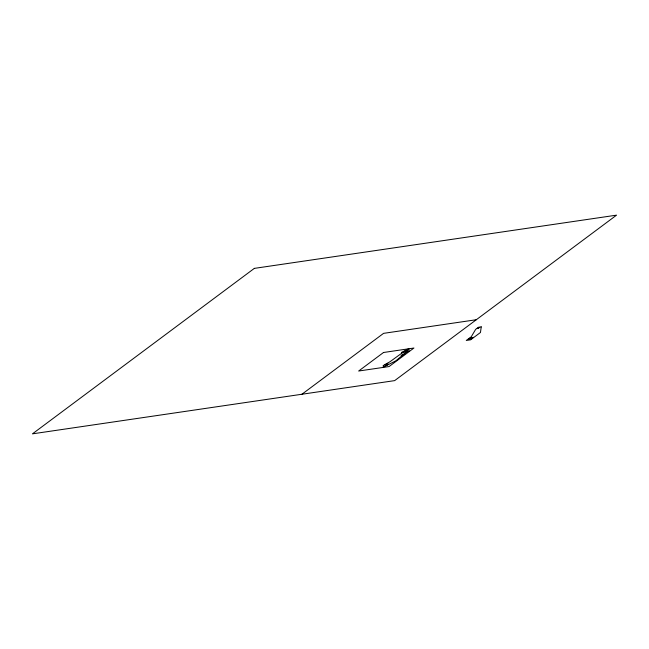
<?xml version="1.0" encoding="UTF-8"?>
<svg xmlns="http://www.w3.org/2000/svg" width="649" height="649" viewBox="0 0 649 649"><rect width="100%" height="100%" fill="white"/><g stroke="black" fill="none" stroke-linecap="round" stroke-linejoin="round"><path stroke-width="0.97" d="M385.173 364.73L387.924 363.343L385.23 364.787M385.19 365.752L387.94 364.365M468.667 339.127L471.085 337.618M471.101 337.691L468.732 339.2M470.89 338.802L473.299 337.293M473.316 337.366L470.931 338.867M387.924 364.405L385.246 365.809M301.931 394.243L383.583 333.351L476.309 319.73M383.267 365.582L383.299 366.863L384.062 366.782L395.89 360.787L407.556 351.077L407.799 349.916L404.067 351.507L389.903 361.793L383.283 365.541M401.204 355.409L403.11 355.157L404.927 353.632L401.204 355.409M405.049 351.482L406.923 350.533L405.065 351.458M481.234 326.853L480.471 332.475L470.63 339.816L466.282 340.457L471.288 336.726L475.636 329.376L478.475 327.258L481.234 326.853M477.299 328.581L479.124 327.656L477.339 328.508M254.343 268.378L32.45 433.848L394.657 380.622L616.55 215.152L254.343 268.378M383.51 352.496L358.654 371.025L389.084 366.555L413.932 348.026L383.51 352.496M407.572 349.332L401.601 352.366L401.609 352.951C403.37 352.229 405.503 352.026 406.882 352.115L408.984 351.044L408.935 348.984L407.572 349.332"/></g></svg>
